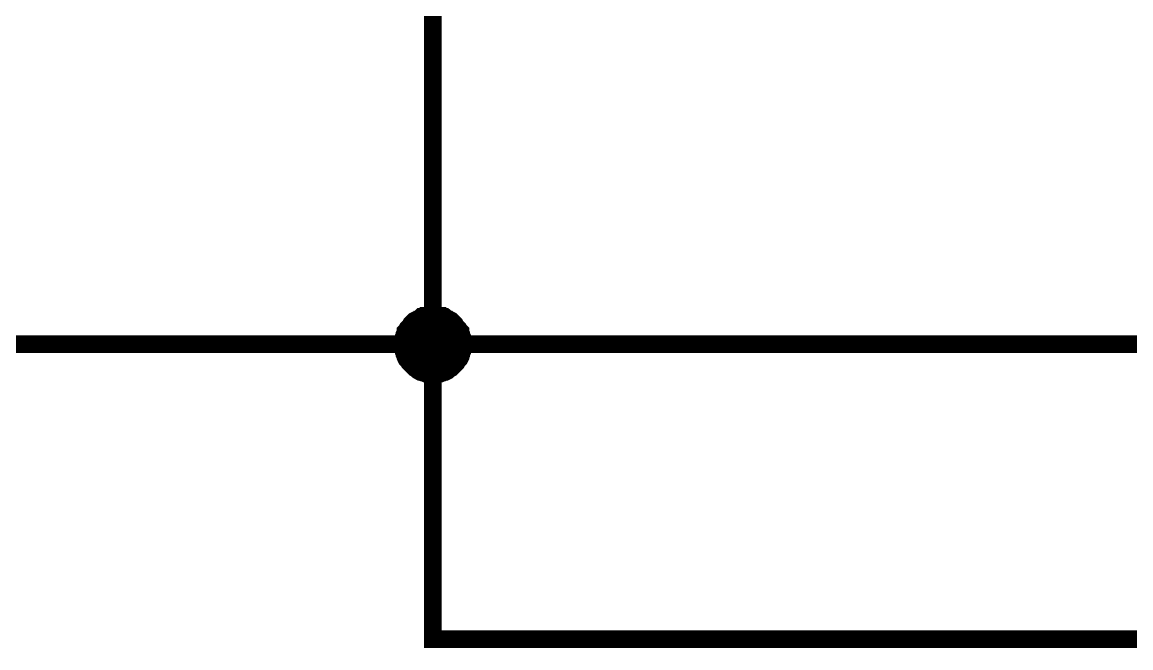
# Model space of a CAD drawing. Header units: millimetres. Extents: x 0 to 841, y 0 to 594.
# Drawn here: x 168.12 to 186.94, y 379.85 to 390.46 of the extents above; entities that cross this region are included whole.
import ezdxf

# ---------------------------------------------------------------- set-up
doc = ezdxf.new("R2010")
doc.units = ezdxf.units.MM
doc.layers.add('Sheet', color=255, linetype='Continuous')

msp = doc.modelspace()

# ---------------------------------------------------------------- linework, layer by layer
at = {"layer": 'Sheet', "const_width": 0.3}
for points in [[(377.518, 494.99), (370.018, 494.99), (370.018, 502.492), (310.049, 502.492), (262.564, 502.492), (262.564, 384.997), (175.094, 384.997)], [(197.579, 489.988), (175.094, 489.988), (175.094, 384.997), (140.11, 384.997), (131.6, 384.997)], [(174.582, 384.997), (174.582, 385.028), (174.582, 385.044), (174.582, 385.075), (174.598, 385.106), (174.598, 385.121), (174.613, 385.152), (174.613, 385.168), (174.629, 385.199), (174.629, 385.215), (174.644, 385.23), (174.66, 385.261), (174.675, 385.277), (174.691, 385.292), (174.706, 385.308), (174.722, 385.339), (174.737, 385.354), (174.753, 385.37), (174.768, 385.385), (174.784, 385.401), (174.815, 385.417), (174.83, 385.417), (174.846, 385.432), (174.877, 385.448), (174.893, 385.463), (174.924, 385.463), (174.939, 385.479), (174.97, 385.479), (174.986, 385.479), (175.017, 385.494), (175.048, 385.494), (175.063, 385.494), (175.094, 385.494)], [(174.582, 384.997), (174.582, 385.028), (174.582, 385.044), (174.582, 385.075), (174.598, 385.106), (174.598, 385.121), (174.613, 385.152), (174.613, 385.168), (174.629, 385.199), (174.629, 385.215), (174.644, 385.23), (174.66, 385.261), (174.675, 385.277), (174.691, 385.292), (174.706, 385.308), (174.722, 385.339), (174.737, 385.354), (174.753, 385.37), (174.768, 385.385), (174.784, 385.401), (174.815, 385.417), (174.83, 385.417), (174.846, 385.432), (174.877, 385.448), (174.893, 385.463), (174.924, 385.463), (174.939, 385.479), (174.97, 385.479), (174.986, 385.479), (175.017, 385.494), (175.048, 385.494), (175.063, 385.494), (175.094, 385.494)], [(174.582, 384.997), (174.582, 385.028), (174.582, 385.044), (174.582, 385.075), (174.598, 385.106), (174.598, 385.121), (174.613, 385.152), (174.613, 385.168), (174.629, 385.199), (174.629, 385.215), (174.644, 385.23), (174.66, 385.261), (174.675, 385.277), (174.691, 385.292), (174.706, 385.308), (174.722, 385.339), (174.737, 385.354), (174.753, 385.37), (174.768, 385.385), (174.784, 385.401), (174.815, 385.417), (174.83, 385.417), (174.846, 385.432), (174.877, 385.448), (174.893, 385.463), (174.924, 385.463), (174.939, 385.479), (174.97, 385.479), (174.986, 385.479), (175.017, 385.494), (175.048, 385.494), (175.063, 385.494), (175.094, 385.494)], [(174.582, 384.997), (174.582, 385.028), (174.582, 385.044), (174.582, 385.075), (174.598, 385.106), (174.598, 385.121), (174.613, 385.152), (174.613, 385.168), (174.629, 385.199), (174.629, 385.215), (174.644, 385.23), (174.66, 385.261), (174.675, 385.277), (174.691, 385.292), (174.706, 385.308), (174.722, 385.339), (174.737, 385.354), (174.753, 385.37), (174.768, 385.385), (174.784, 385.401), (174.815, 385.417), (174.83, 385.417), (174.846, 385.432), (174.877, 385.448), (174.893, 385.463), (174.924, 385.463), (174.939, 385.479), (174.97, 385.479), (174.986, 385.479), (175.017, 385.494), (175.048, 385.494), (175.063, 385.494), (175.094, 385.494)], [(174.582, 384.997), (174.582, 385.028), (174.582, 385.044), (174.582, 385.075), (174.598, 385.106), (174.598, 385.121), (174.613, 385.152), (174.613, 385.168), (174.629, 385.199), (174.629, 385.215), (174.644, 385.23), (174.66, 385.261), (174.675, 385.277), (174.691, 385.292), (174.706, 385.308), (174.722, 385.339), (174.737, 385.354), (174.753, 385.37), (174.768, 385.385), (174.784, 385.401), (174.815, 385.417), (174.83, 385.417), (174.846, 385.432), (174.877, 385.448), (174.893, 385.463), (174.924, 385.463), (174.939, 385.479), (174.97, 385.479), (174.986, 385.479), (175.017, 385.494), (175.048, 385.494), (175.063, 385.494), (175.094, 385.494)], [(174.582, 384.997), (174.582, 385.028), (174.582, 385.044), (174.582, 385.075), (174.598, 385.106), (174.598, 385.121), (174.613, 385.152), (174.613, 385.168), (174.629, 385.199), (174.629, 385.215), (174.644, 385.23), (174.66, 385.261), (174.675, 385.277), (174.691, 385.292), (174.706, 385.308), (174.722, 385.339), (174.737, 385.354), (174.753, 385.37), (174.768, 385.385), (174.784, 385.401), (174.815, 385.417), (174.83, 385.417), (174.846, 385.432), (174.877, 385.448), (174.893, 385.463), (174.924, 385.463), (174.939, 385.479), (174.97, 385.479), (174.986, 385.479), (175.017, 385.494), (175.048, 385.494), (175.063, 385.494), (175.094, 385.494)], [(174.582, 384.997), (174.582, 385.028), (174.582, 385.044), (174.582, 385.075), (174.598, 385.106), (174.598, 385.121), (174.613, 385.152), (174.613, 385.168), (174.629, 385.199), (174.629, 385.215), (174.644, 385.23), (174.66, 385.261), (174.675, 385.277), (174.691, 385.292), (174.706, 385.308), (174.722, 385.339), (174.737, 385.354), (174.753, 385.37), (174.768, 385.385), (174.784, 385.401), (174.815, 385.417), (174.83, 385.417), (174.846, 385.432), (174.877, 385.448), (174.893, 385.463), (174.924, 385.463), (174.939, 385.479), (174.97, 385.479), (174.986, 385.479), (175.017, 385.494), (175.048, 385.494), (175.063, 385.494), (175.094, 385.494)], [(174.582, 384.997), (174.582, 385.028), (174.582, 385.044), (174.582, 385.075), (174.598, 385.106), (174.598, 385.121), (174.613, 385.152), (174.613, 385.168), (174.629, 385.199), (174.629, 385.215), (174.644, 385.23), (174.66, 385.261), (174.675, 385.277), (174.691, 385.292), (174.706, 385.308), (174.722, 385.339), (174.737, 385.354), (174.753, 385.37), (174.768, 385.385), (174.784, 385.401), (174.815, 385.417), (174.83, 385.417), (174.846, 385.432), (174.877, 385.448), (174.893, 385.463), (174.924, 385.463), (174.939, 385.479), (174.97, 385.479), (174.986, 385.479), (175.017, 385.494), (175.048, 385.494), (175.063, 385.494), (175.094, 385.494)], [(174.582, 384.997), (174.582, 385.028), (174.582, 385.044), (174.582, 385.075), (174.598, 385.106), (174.598, 385.121), (174.613, 385.152), (174.613, 385.168), (174.629, 385.199), (174.629, 385.215), (174.644, 385.23), (174.66, 385.261), (174.675, 385.277), (174.691, 385.292), (174.706, 385.308), (174.722, 385.339), (174.737, 385.354), (174.753, 385.37), (174.768, 385.385), (174.784, 385.401), (174.815, 385.417), (174.83, 385.417), (174.846, 385.432), (174.877, 385.448), (174.893, 385.463), (174.924, 385.463), (174.939, 385.479), (174.97, 385.479), (174.986, 385.479), (175.017, 385.494), (175.048, 385.494), (175.063, 385.494), (175.094, 385.494)], [(174.582, 384.997), (174.582, 385.028), (174.582, 385.044), (174.582, 385.075), (174.598, 385.106), (174.598, 385.121), (174.613, 385.152), (174.613, 385.168), (174.629, 385.199), (174.629, 385.215), (174.644, 385.23), (174.66, 385.261), (174.675, 385.277), (174.691, 385.292), (174.706, 385.308), (174.722, 385.339), (174.737, 385.354), (174.753, 385.37), (174.768, 385.385), (174.784, 385.401), (174.815, 385.417), (174.83, 385.417), (174.846, 385.432), (174.877, 385.448), (174.893, 385.463), (174.924, 385.463), (174.939, 385.479), (174.97, 385.479), (174.986, 385.479), (175.017, 385.494), (175.048, 385.494), (175.063, 385.494), (175.094, 385.494)], [(174.582, 384.997), (174.582, 385.028), (174.582, 385.044), (174.582, 385.075), (174.598, 385.106), (174.598, 385.121), (174.613, 385.152), (174.613, 385.168), (174.629, 385.199), (174.629, 385.215), (174.644, 385.23), (174.66, 385.261), (174.675, 385.277), (174.691, 385.292), (174.706, 385.308), (174.722, 385.339), (174.737, 385.354), (174.753, 385.37), (174.768, 385.385), (174.784, 385.401), (174.815, 385.417), (174.83, 385.417), (174.846, 385.432), (174.877, 385.448), (174.893, 385.463), (174.924, 385.463), (174.939, 385.479), (174.97, 385.479), (174.986, 385.479), (175.017, 385.494), (175.048, 385.494), (175.063, 385.494), (175.094, 385.494)], [(174.582, 384.997), (174.582, 385.028), (174.582, 385.044), (174.582, 385.075), (174.598, 385.106), (174.598, 385.121), (174.613, 385.152), (174.613, 385.168), (174.629, 385.199), (174.629, 385.215), (174.644, 385.23), (174.66, 385.261), (174.675, 385.277), (174.691, 385.292), (174.706, 385.308), (174.722, 385.339), (174.737, 385.354), (174.753, 385.37), (174.768, 385.385), (174.784, 385.401), (174.815, 385.417), (174.83, 385.417), (174.846, 385.432), (174.877, 385.448), (174.893, 385.463), (174.924, 385.463), (174.939, 385.479), (174.97, 385.479), (174.986, 385.479), (175.017, 385.494), (175.048, 385.494), (175.063, 385.494), (175.094, 385.494)], [(175.094, 385.494), (175.094, 385.494)], [(175.094, 385.494), (175.126, 385.494), (175.141, 385.494), (175.172, 385.494), (175.203, 385.479), (175.219, 385.479), (175.25, 385.479), (175.265, 385.463), (175.296, 385.463), (175.312, 385.448), (175.343, 385.432), (175.358, 385.417), (175.374, 385.417), (175.405, 385.401), (175.421, 385.385), (175.436, 385.37), (175.452, 385.354), (175.467, 385.339), (175.483, 385.308), (175.498, 385.292), (175.514, 385.277), (175.529, 385.261), (175.545, 385.23), (175.56, 385.215), (175.56, 385.199), (175.576, 385.168), (175.576, 385.152), (175.591, 385.121), (175.591, 385.106), (175.607, 385.075), (175.607, 385.044), (175.607, 385.028), (175.607, 384.997)], [(175.094, 385.494), (175.094, 385.494)], [(175.094, 385.494), (175.126, 385.494), (175.141, 385.494), (175.172, 385.494), (175.203, 385.479), (175.219, 385.479), (175.25, 385.479), (175.265, 385.463), (175.296, 385.463), (175.312, 385.448), (175.343, 385.432), (175.358, 385.417), (175.374, 385.417), (175.405, 385.401), (175.421, 385.385), (175.436, 385.37), (175.452, 385.354), (175.467, 385.339), (175.483, 385.308), (175.498, 385.292), (175.514, 385.277), (175.529, 385.261), (175.545, 385.23), (175.56, 385.215), (175.56, 385.199), (175.576, 385.168), (175.576, 385.152), (175.591, 385.121), (175.591, 385.106), (175.607, 385.075), (175.607, 385.044), (175.607, 385.028), (175.607, 384.997)], [(175.094, 385.494), (175.094, 385.494)], [(175.094, 385.494), (175.126, 385.494), (175.141, 385.494), (175.172, 385.494), (175.203, 385.479), (175.219, 385.479), (175.25, 385.479), (175.265, 385.463), (175.296, 385.463), (175.312, 385.448), (175.343, 385.432), (175.358, 385.417), (175.374, 385.417), (175.405, 385.401), (175.421, 385.385), (175.436, 385.37), (175.452, 385.354), (175.467, 385.339), (175.483, 385.308), (175.498, 385.292), (175.514, 385.277), (175.529, 385.261), (175.545, 385.23), (175.56, 385.215), (175.56, 385.199), (175.576, 385.168), (175.576, 385.152), (175.591, 385.121), (175.591, 385.106), (175.607, 385.075), (175.607, 385.044), (175.607, 385.028), (175.607, 384.997)], [(175.094, 385.494), (175.094, 385.494)], [(175.094, 385.494), (175.126, 385.494), (175.141, 385.494), (175.172, 385.494), (175.203, 385.479), (175.219, 385.479), (175.25, 385.479), (175.265, 385.463), (175.296, 385.463), (175.312, 385.448), (175.343, 385.432), (175.358, 385.417), (175.374, 385.417), (175.405, 385.401), (175.421, 385.385), (175.436, 385.37), (175.452, 385.354), (175.467, 385.339), (175.483, 385.308), (175.498, 385.292), (175.514, 385.277), (175.529, 385.261), (175.545, 385.23), (175.56, 385.215), (175.56, 385.199), (175.576, 385.168), (175.576, 385.152), (175.591, 385.121), (175.591, 385.106), (175.607, 385.075), (175.607, 385.044), (175.607, 385.028), (175.607, 384.997)], [(175.094, 385.494), (175.094, 385.494)], [(175.094, 385.494), (175.126, 385.494), (175.141, 385.494), (175.172, 385.494), (175.203, 385.479), (175.219, 385.479), (175.25, 385.479), (175.265, 385.463), (175.296, 385.463), (175.312, 385.448), (175.343, 385.432), (175.358, 385.417), (175.374, 385.417), (175.405, 385.401), (175.421, 385.385), (175.436, 385.37), (175.452, 385.354), (175.467, 385.339), (175.483, 385.308), (175.498, 385.292), (175.514, 385.277), (175.529, 385.261), (175.545, 385.23), (175.56, 385.215), (175.56, 385.199), (175.576, 385.168), (175.576, 385.152), (175.591, 385.121), (175.591, 385.106), (175.607, 385.075), (175.607, 385.044), (175.607, 385.028), (175.607, 384.997)], [(175.094, 385.494), (175.094, 385.494)], [(175.094, 385.494), (175.126, 385.494), (175.141, 385.494), (175.172, 385.494), (175.203, 385.479), (175.219, 385.479), (175.25, 385.479), (175.265, 385.463), (175.296, 385.463), (175.312, 385.448), (175.343, 385.432), (175.358, 385.417), (175.374, 385.417), (175.405, 385.401), (175.421, 385.385), (175.436, 385.37), (175.452, 385.354), (175.467, 385.339), (175.483, 385.308), (175.498, 385.292), (175.514, 385.277), (175.529, 385.261), (175.545, 385.23), (175.56, 385.215), (175.56, 385.199), (175.576, 385.168), (175.576, 385.152), (175.591, 385.121), (175.591, 385.106), (175.607, 385.075), (175.607, 385.044), (175.607, 385.028), (175.607, 384.997)], [(175.094, 385.494), (175.094, 385.494)], [(175.094, 385.494), (175.126, 385.494), (175.141, 385.494), (175.172, 385.494), (175.203, 385.479), (175.219, 385.479), (175.25, 385.479), (175.265, 385.463), (175.296, 385.463), (175.312, 385.448), (175.343, 385.432), (175.358, 385.417), (175.374, 385.417), (175.405, 385.401), (175.421, 385.385), (175.436, 385.37), (175.452, 385.354), (175.467, 385.339), (175.483, 385.308), (175.498, 385.292), (175.514, 385.277), (175.529, 385.261), (175.545, 385.23), (175.56, 385.215), (175.56, 385.199), (175.576, 385.168), (175.576, 385.152), (175.591, 385.121), (175.591, 385.106), (175.607, 385.075), (175.607, 385.044), (175.607, 385.028), (175.607, 384.997)], [(175.094, 385.494), (175.094, 385.494)], [(175.094, 385.494), (175.126, 385.494), (175.141, 385.494), (175.172, 385.494), (175.203, 385.479), (175.219, 385.479), (175.25, 385.479), (175.265, 385.463), (175.296, 385.463), (175.312, 385.448), (175.343, 385.432), (175.358, 385.417), (175.374, 385.417), (175.405, 385.401), (175.421, 385.385), (175.436, 385.37), (175.452, 385.354), (175.467, 385.339), (175.483, 385.308), (175.498, 385.292), (175.514, 385.277), (175.529, 385.261), (175.545, 385.23), (175.56, 385.215), (175.56, 385.199), (175.576, 385.168), (175.576, 385.152), (175.591, 385.121), (175.591, 385.106), (175.607, 385.075), (175.607, 385.044), (175.607, 385.028), (175.607, 384.997)], [(175.094, 385.494), (175.094, 385.494)], [(175.094, 385.494), (175.126, 385.494), (175.141, 385.494), (175.172, 385.494), (175.203, 385.479), (175.219, 385.479), (175.25, 385.479), (175.265, 385.463), (175.296, 385.463), (175.312, 385.448), (175.343, 385.432), (175.358, 385.417), (175.374, 385.417), (175.405, 385.401), (175.421, 385.385), (175.436, 385.37), (175.452, 385.354), (175.467, 385.339), (175.483, 385.308), (175.498, 385.292), (175.514, 385.277), (175.529, 385.261), (175.545, 385.23), (175.56, 385.215), (175.56, 385.199), (175.576, 385.168), (175.576, 385.152), (175.591, 385.121), (175.591, 385.106), (175.607, 385.075), (175.607, 385.044), (175.607, 385.028), (175.607, 384.997)], [(175.094, 385.494), (175.094, 385.494)], [(175.094, 385.494), (175.126, 385.494), (175.141, 385.494), (175.172, 385.494), (175.203, 385.479), (175.219, 385.479), (175.25, 385.479), (175.265, 385.463), (175.296, 385.463), (175.312, 385.448), (175.343, 385.432), (175.358, 385.417), (175.374, 385.417), (175.405, 385.401), (175.421, 385.385), (175.436, 385.37), (175.452, 385.354), (175.467, 385.339), (175.483, 385.308), (175.498, 385.292), (175.514, 385.277), (175.529, 385.261), (175.545, 385.23), (175.56, 385.215), (175.56, 385.199), (175.576, 385.168), (175.576, 385.152), (175.591, 385.121), (175.591, 385.106), (175.607, 385.075), (175.607, 385.044), (175.607, 385.028), (175.607, 384.997)], [(175.094, 385.494), (175.094, 385.494)], [(175.094, 385.494), (175.126, 385.494), (175.141, 385.494), (175.172, 385.494), (175.203, 385.479), (175.219, 385.479), (175.25, 385.479), (175.265, 385.463), (175.296, 385.463), (175.312, 385.448), (175.343, 385.432), (175.358, 385.417), (175.374, 385.417), (175.405, 385.401), (175.421, 385.385), (175.436, 385.37), (175.452, 385.354), (175.467, 385.339), (175.483, 385.308), (175.498, 385.292), (175.514, 385.277), (175.529, 385.261), (175.545, 385.23), (175.56, 385.215), (175.56, 385.199), (175.576, 385.168), (175.576, 385.152), (175.591, 385.121), (175.591, 385.106), (175.607, 385.075), (175.607, 385.044), (175.607, 385.028), (175.607, 384.997)], [(175.094, 385.494), (175.094, 385.494)], [(175.094, 385.494), (175.126, 385.494), (175.141, 385.494), (175.172, 385.494), (175.203, 385.479), (175.219, 385.479), (175.25, 385.479), (175.265, 385.463), (175.296, 385.463), (175.312, 385.448), (175.343, 385.432), (175.358, 385.417), (175.374, 385.417), (175.405, 385.401), (175.421, 385.385), (175.436, 385.37), (175.452, 385.354), (175.467, 385.339), (175.483, 385.308), (175.498, 385.292), (175.514, 385.277), (175.529, 385.261), (175.545, 385.23), (175.56, 385.215), (175.56, 385.199), (175.576, 385.168), (175.576, 385.152), (175.591, 385.121), (175.591, 385.106), (175.607, 385.075), (175.607, 385.044), (175.607, 385.028), (175.607, 384.997)], [(175.094, 384.485), (175.063, 384.485), (175.048, 384.485), (175.017, 384.485), (174.986, 384.5), (174.97, 384.5), (174.939, 384.516), (174.924, 384.516), (174.893, 384.531), (174.877, 384.531), (174.846, 384.547), (174.83, 384.562), (174.815, 384.578), (174.784, 384.593), (174.768, 384.609), (174.753, 384.624), (174.737, 384.64), (174.722, 384.655), (174.706, 384.671), (174.691, 384.686), (174.675, 384.718), (174.66, 384.733), (174.644, 384.749), (174.629, 384.78), (174.629, 384.795), (174.613, 384.826), (174.613, 384.842), (174.598, 384.873), (174.598, 384.888), (174.582, 384.919), (174.582, 384.951), (174.582, 384.966), (174.582, 384.997)], [(174.582, 384.997), (174.582, 384.997)], [(175.094, 384.485), (175.063, 384.485), (175.048, 384.485), (175.017, 384.485), (174.986, 384.5), (174.97, 384.5), (174.939, 384.516), (174.924, 384.516), (174.893, 384.531), (174.877, 384.531), (174.846, 384.547), (174.83, 384.562), (174.815, 384.578), (174.784, 384.593), (174.768, 384.609), (174.753, 384.624), (174.737, 384.64), (174.722, 384.655), (174.706, 384.671), (174.691, 384.686), (174.675, 384.718), (174.66, 384.733), (174.644, 384.749), (174.629, 384.78), (174.629, 384.795), (174.613, 384.826), (174.613, 384.842), (174.598, 384.873), (174.598, 384.888), (174.582, 384.919), (174.582, 384.951), (174.582, 384.966), (174.582, 384.997)], [(174.582, 384.997), (174.582, 384.997)], [(175.094, 384.485), (175.063, 384.485), (175.048, 384.485), (175.017, 384.485), (174.986, 384.5), (174.97, 384.5), (174.939, 384.516), (174.924, 384.516), (174.893, 384.531), (174.877, 384.531), (174.846, 384.547), (174.83, 384.562), (174.815, 384.578), (174.784, 384.593), (174.768, 384.609), (174.753, 384.624), (174.737, 384.64), (174.722, 384.655), (174.706, 384.671), (174.691, 384.686), (174.675, 384.718), (174.66, 384.733), (174.644, 384.749), (174.629, 384.78), (174.629, 384.795), (174.613, 384.826), (174.613, 384.842), (174.598, 384.873), (174.598, 384.888), (174.582, 384.919), (174.582, 384.951), (174.582, 384.966), (174.582, 384.997)], [(174.582, 384.997), (174.582, 384.997)], [(175.094, 384.485), (175.063, 384.485), (175.048, 384.485), (175.017, 384.485), (174.986, 384.5), (174.97, 384.5), (174.939, 384.516), (174.924, 384.516), (174.893, 384.531), (174.877, 384.531), (174.846, 384.547), (174.83, 384.562), (174.815, 384.578), (174.784, 384.593), (174.768, 384.609), (174.753, 384.624), (174.737, 384.64), (174.722, 384.655), (174.706, 384.671), (174.691, 384.686), (174.675, 384.718), (174.66, 384.733), (174.644, 384.749), (174.629, 384.78), (174.629, 384.795), (174.613, 384.826), (174.613, 384.842), (174.598, 384.873), (174.598, 384.888), (174.582, 384.919), (174.582, 384.951), (174.582, 384.966), (174.582, 384.997)], [(174.582, 384.997), (174.582, 384.997)], [(175.094, 384.485), (175.063, 384.485), (175.048, 384.485), (175.017, 384.485), (174.986, 384.5), (174.97, 384.5), (174.939, 384.516), (174.924, 384.516), (174.893, 384.531), (174.877, 384.531), (174.846, 384.547), (174.83, 384.562), (174.815, 384.578), (174.784, 384.593), (174.768, 384.609), (174.753, 384.624), (174.737, 384.64), (174.722, 384.655), (174.706, 384.671), (174.691, 384.686), (174.675, 384.718), (174.66, 384.733), (174.644, 384.749), (174.629, 384.78), (174.629, 384.795), (174.613, 384.826), (174.613, 384.842), (174.598, 384.873), (174.598, 384.888), (174.582, 384.919), (174.582, 384.951), (174.582, 384.966), (174.582, 384.997)], [(174.582, 384.997), (174.582, 384.997)], [(175.094, 384.485), (175.063, 384.485), (175.048, 384.485), (175.017, 384.485), (174.986, 384.5), (174.97, 384.5), (174.939, 384.516), (174.924, 384.516), (174.893, 384.531), (174.877, 384.531), (174.846, 384.547), (174.83, 384.562), (174.815, 384.578), (174.784, 384.593), (174.768, 384.609), (174.753, 384.624), (174.737, 384.64), (174.722, 384.655), (174.706, 384.671), (174.691, 384.686), (174.675, 384.718), (174.66, 384.733), (174.644, 384.749), (174.629, 384.78), (174.629, 384.795), (174.613, 384.826), (174.613, 384.842), (174.598, 384.873), (174.598, 384.888), (174.582, 384.919), (174.582, 384.951), (174.582, 384.966), (174.582, 384.997)], [(174.582, 384.997), (174.582, 384.997)], [(175.094, 384.485), (175.063, 384.485), (175.048, 384.485), (175.017, 384.485), (174.986, 384.5), (174.97, 384.5), (174.939, 384.516), (174.924, 384.516), (174.893, 384.531), (174.877, 384.531), (174.846, 384.547), (174.83, 384.562), (174.815, 384.578), (174.784, 384.593), (174.768, 384.609), (174.753, 384.624), (174.737, 384.64), (174.722, 384.655), (174.706, 384.671), (174.691, 384.686), (174.675, 384.718), (174.66, 384.733), (174.644, 384.749), (174.629, 384.78), (174.629, 384.795), (174.613, 384.826), (174.613, 384.842), (174.598, 384.873), (174.598, 384.888), (174.582, 384.919), (174.582, 384.951), (174.582, 384.966), (174.582, 384.997)], [(174.582, 384.997), (174.582, 384.997)], [(175.094, 384.485), (175.063, 384.485), (175.048, 384.485), (175.017, 384.485), (174.986, 384.5), (174.97, 384.5), (174.939, 384.516), (174.924, 384.516), (174.893, 384.531), (174.877, 384.531), (174.846, 384.547), (174.83, 384.562), (174.815, 384.578), (174.784, 384.593), (174.768, 384.609), (174.753, 384.624), (174.737, 384.64), (174.722, 384.655), (174.706, 384.671), (174.691, 384.686), (174.675, 384.718), (174.66, 384.733), (174.644, 384.749), (174.629, 384.78), (174.629, 384.795), (174.613, 384.826), (174.613, 384.842), (174.598, 384.873), (174.598, 384.888), (174.582, 384.919), (174.582, 384.951), (174.582, 384.966), (174.582, 384.997)], [(174.582, 384.997), (174.582, 384.997)], [(175.094, 384.485), (175.063, 384.485), (175.048, 384.485), (175.017, 384.485), (174.986, 384.5), (174.97, 384.5), (174.939, 384.516), (174.924, 384.516), (174.893, 384.531), (174.877, 384.531), (174.846, 384.547), (174.83, 384.562), (174.815, 384.578), (174.784, 384.593), (174.768, 384.609), (174.753, 384.624), (174.737, 384.64), (174.722, 384.655), (174.706, 384.671), (174.691, 384.686), (174.675, 384.718), (174.66, 384.733), (174.644, 384.749), (174.629, 384.78), (174.629, 384.795), (174.613, 384.826), (174.613, 384.842), (174.598, 384.873), (174.598, 384.888), (174.582, 384.919), (174.582, 384.951), (174.582, 384.966), (174.582, 384.997)], [(174.582, 384.997), (174.582, 384.997)], [(175.094, 384.485), (175.063, 384.485), (175.048, 384.485), (175.017, 384.485), (174.986, 384.5), (174.97, 384.5), (174.939, 384.516), (174.924, 384.516), (174.893, 384.531), (174.877, 384.531), (174.846, 384.547), (174.83, 384.562), (174.815, 384.578), (174.784, 384.593), (174.768, 384.609), (174.753, 384.624), (174.737, 384.64), (174.722, 384.655), (174.706, 384.671), (174.691, 384.686), (174.675, 384.718), (174.66, 384.733), (174.644, 384.749), (174.629, 384.78), (174.629, 384.795), (174.613, 384.826), (174.613, 384.842), (174.598, 384.873), (174.598, 384.888), (174.582, 384.919), (174.582, 384.951), (174.582, 384.966), (174.582, 384.997)], [(174.582, 384.997), (174.582, 384.997)], [(175.094, 384.485), (175.063, 384.485), (175.048, 384.485), (175.017, 384.485), (174.986, 384.5), (174.97, 384.5), (174.939, 384.516), (174.924, 384.516), (174.893, 384.531), (174.877, 384.531), (174.846, 384.547), (174.83, 384.562), (174.815, 384.578), (174.784, 384.593), (174.768, 384.609), (174.753, 384.624), (174.737, 384.64), (174.722, 384.655), (174.706, 384.671), (174.691, 384.686), (174.675, 384.718), (174.66, 384.733), (174.644, 384.749), (174.629, 384.78), (174.629, 384.795), (174.613, 384.826), (174.613, 384.842), (174.598, 384.873), (174.598, 384.888), (174.582, 384.919), (174.582, 384.951), (174.582, 384.966), (174.582, 384.997)], [(174.582, 384.997), (174.582, 384.997)], [(175.094, 384.485), (175.063, 384.485), (175.048, 384.485), (175.017, 384.485), (174.986, 384.5), (174.97, 384.5), (174.939, 384.516), (174.924, 384.516), (174.893, 384.531), (174.877, 384.531), (174.846, 384.547), (174.83, 384.562), (174.815, 384.578), (174.784, 384.593), (174.768, 384.609), (174.753, 384.624), (174.737, 384.64), (174.722, 384.655), (174.706, 384.671), (174.691, 384.686), (174.675, 384.718), (174.66, 384.733), (174.644, 384.749), (174.629, 384.78), (174.629, 384.795), (174.613, 384.826), (174.613, 384.842), (174.598, 384.873), (174.598, 384.888), (174.582, 384.919), (174.582, 384.951), (174.582, 384.966), (174.582, 384.997)], [(174.582, 384.997), (174.582, 384.997)], [(175.094, 384.997), (175.094, 379.995), (200.079, 379.995)], [(175.607, 384.997), (175.607, 384.966), (175.607, 384.951), (175.607, 384.919), (175.591, 384.888), (175.591, 384.873), (175.576, 384.842), (175.576, 384.826), (175.56, 384.795), (175.56, 384.78), (175.545, 384.749), (175.529, 384.733), (175.514, 384.718), (175.498, 384.686), (175.483, 384.671), (175.467, 384.655), (175.452, 384.64), (175.436, 384.624), (175.421, 384.609), (175.405, 384.593), (175.374, 384.578), (175.358, 384.562), (175.343, 384.547), (175.312, 384.531), (175.296, 384.531), (175.265, 384.516), (175.25, 384.516), (175.219, 384.5), (175.203, 384.5), (175.172, 384.485), (175.141, 384.485), (175.126, 384.485), (175.094, 384.485)], [(175.607, 384.997), (175.607, 384.966), (175.607, 384.951), (175.607, 384.919), (175.591, 384.888), (175.591, 384.873), (175.576, 384.842), (175.576, 384.826), (175.56, 384.795), (175.56, 384.78), (175.545, 384.749), (175.529, 384.733), (175.514, 384.718), (175.498, 384.686), (175.483, 384.671), (175.467, 384.655), (175.452, 384.64), (175.436, 384.624), (175.421, 384.609), (175.405, 384.593), (175.374, 384.578), (175.358, 384.562), (175.343, 384.547), (175.312, 384.531), (175.296, 384.531), (175.265, 384.516), (175.25, 384.516), (175.219, 384.5), (175.203, 384.5), (175.172, 384.485), (175.141, 384.485), (175.126, 384.485), (175.094, 384.485)], [(175.607, 384.997), (175.607, 384.966), (175.607, 384.951), (175.607, 384.919), (175.591, 384.888), (175.591, 384.873), (175.576, 384.842), (175.576, 384.826), (175.56, 384.795), (175.56, 384.78), (175.545, 384.749), (175.529, 384.733), (175.514, 384.718), (175.498, 384.686), (175.483, 384.671), (175.467, 384.655), (175.452, 384.64), (175.436, 384.624), (175.421, 384.609), (175.405, 384.593), (175.374, 384.578), (175.358, 384.562), (175.343, 384.547), (175.312, 384.531), (175.296, 384.531), (175.265, 384.516), (175.25, 384.516), (175.219, 384.5), (175.203, 384.5), (175.172, 384.485), (175.141, 384.485), (175.126, 384.485), (175.094, 384.485)], [(175.607, 384.997), (175.607, 384.966), (175.607, 384.951), (175.607, 384.919), (175.591, 384.888), (175.591, 384.873), (175.576, 384.842), (175.576, 384.826), (175.56, 384.795), (175.56, 384.78), (175.545, 384.749), (175.529, 384.733), (175.514, 384.718), (175.498, 384.686), (175.483, 384.671), (175.467, 384.655), (175.452, 384.64), (175.436, 384.624), (175.421, 384.609), (175.405, 384.593), (175.374, 384.578), (175.358, 384.562), (175.343, 384.547), (175.312, 384.531), (175.296, 384.531), (175.265, 384.516), (175.25, 384.516), (175.219, 384.5), (175.203, 384.5), (175.172, 384.485), (175.141, 384.485), (175.126, 384.485), (175.094, 384.485)], [(175.607, 384.997), (175.607, 384.966), (175.607, 384.951), (175.607, 384.919), (175.591, 384.888), (175.591, 384.873), (175.576, 384.842), (175.576, 384.826), (175.56, 384.795), (175.56, 384.78), (175.545, 384.749), (175.529, 384.733), (175.514, 384.718), (175.498, 384.686), (175.483, 384.671), (175.467, 384.655), (175.452, 384.64), (175.436, 384.624), (175.421, 384.609), (175.405, 384.593), (175.374, 384.578), (175.358, 384.562), (175.343, 384.547), (175.312, 384.531), (175.296, 384.531), (175.265, 384.516), (175.25, 384.516), (175.219, 384.5), (175.203, 384.5), (175.172, 384.485), (175.141, 384.485), (175.126, 384.485), (175.094, 384.485)], [(175.607, 384.997), (175.607, 384.966), (175.607, 384.951), (175.607, 384.919), (175.591, 384.888), (175.591, 384.873), (175.576, 384.842), (175.576, 384.826), (175.56, 384.795), (175.56, 384.78), (175.545, 384.749), (175.529, 384.733), (175.514, 384.718), (175.498, 384.686), (175.483, 384.671), (175.467, 384.655), (175.452, 384.64), (175.436, 384.624), (175.421, 384.609), (175.405, 384.593), (175.374, 384.578), (175.358, 384.562), (175.343, 384.547), (175.312, 384.531), (175.296, 384.531), (175.265, 384.516), (175.25, 384.516), (175.219, 384.5), (175.203, 384.5), (175.172, 384.485), (175.141, 384.485), (175.126, 384.485), (175.094, 384.485)], [(175.607, 384.997), (175.607, 384.966), (175.607, 384.951), (175.607, 384.919), (175.591, 384.888), (175.591, 384.873), (175.576, 384.842), (175.576, 384.826), (175.56, 384.795), (175.56, 384.78), (175.545, 384.749), (175.529, 384.733), (175.514, 384.718), (175.498, 384.686), (175.483, 384.671), (175.467, 384.655), (175.452, 384.64), (175.436, 384.624), (175.421, 384.609), (175.405, 384.593), (175.374, 384.578), (175.358, 384.562), (175.343, 384.547), (175.312, 384.531), (175.296, 384.531), (175.265, 384.516), (175.25, 384.516), (175.219, 384.5), (175.203, 384.5), (175.172, 384.485), (175.141, 384.485), (175.126, 384.485), (175.094, 384.485)], [(175.607, 384.997), (175.607, 384.966), (175.607, 384.951), (175.607, 384.919), (175.591, 384.888), (175.591, 384.873), (175.576, 384.842), (175.576, 384.826), (175.56, 384.795), (175.56, 384.78), (175.545, 384.749), (175.529, 384.733), (175.514, 384.718), (175.498, 384.686), (175.483, 384.671), (175.467, 384.655), (175.452, 384.64), (175.436, 384.624), (175.421, 384.609), (175.405, 384.593), (175.374, 384.578), (175.358, 384.562), (175.343, 384.547), (175.312, 384.531), (175.296, 384.531), (175.265, 384.516), (175.25, 384.516), (175.219, 384.5), (175.203, 384.5), (175.172, 384.485), (175.141, 384.485), (175.126, 384.485), (175.094, 384.485)], [(175.607, 384.997), (175.607, 384.966), (175.607, 384.951), (175.607, 384.919), (175.591, 384.888), (175.591, 384.873), (175.576, 384.842), (175.576, 384.826), (175.56, 384.795), (175.56, 384.78), (175.545, 384.749), (175.529, 384.733), (175.514, 384.718), (175.498, 384.686), (175.483, 384.671), (175.467, 384.655), (175.452, 384.64), (175.436, 384.624), (175.421, 384.609), (175.405, 384.593), (175.374, 384.578), (175.358, 384.562), (175.343, 384.547), (175.312, 384.531), (175.296, 384.531), (175.265, 384.516), (175.25, 384.516), (175.219, 384.5), (175.203, 384.5), (175.172, 384.485), (175.141, 384.485), (175.126, 384.485), (175.094, 384.485)], [(175.607, 384.997), (175.607, 384.966), (175.607, 384.951), (175.607, 384.919), (175.591, 384.888), (175.591, 384.873), (175.576, 384.842), (175.576, 384.826), (175.56, 384.795), (175.56, 384.78), (175.545, 384.749), (175.529, 384.733), (175.514, 384.718), (175.498, 384.686), (175.483, 384.671), (175.467, 384.655), (175.452, 384.64), (175.436, 384.624), (175.421, 384.609), (175.405, 384.593), (175.374, 384.578), (175.358, 384.562), (175.343, 384.547), (175.312, 384.531), (175.296, 384.531), (175.265, 384.516), (175.25, 384.516), (175.219, 384.5), (175.203, 384.5), (175.172, 384.485), (175.141, 384.485), (175.126, 384.485), (175.094, 384.485)], [(175.607, 384.997), (175.607, 384.966), (175.607, 384.951), (175.607, 384.919), (175.591, 384.888), (175.591, 384.873), (175.576, 384.842), (175.576, 384.826), (175.56, 384.795), (175.56, 384.78), (175.545, 384.749), (175.529, 384.733), (175.514, 384.718), (175.498, 384.686), (175.483, 384.671), (175.467, 384.655), (175.452, 384.64), (175.436, 384.624), (175.421, 384.609), (175.405, 384.593), (175.374, 384.578), (175.358, 384.562), (175.343, 384.547), (175.312, 384.531), (175.296, 384.531), (175.265, 384.516), (175.25, 384.516), (175.219, 384.5), (175.203, 384.5), (175.172, 384.485), (175.141, 384.485), (175.126, 384.485), (175.094, 384.485)], [(175.607, 384.997), (175.607, 384.966), (175.607, 384.951), (175.607, 384.919), (175.591, 384.888), (175.591, 384.873), (175.576, 384.842), (175.576, 384.826), (175.56, 384.795), (175.56, 384.78), (175.545, 384.749), (175.529, 384.733), (175.514, 384.718), (175.498, 384.686), (175.483, 384.671), (175.467, 384.655), (175.452, 384.64), (175.436, 384.624), (175.421, 384.609), (175.405, 384.593), (175.374, 384.578), (175.358, 384.562), (175.343, 384.547), (175.312, 384.531), (175.296, 384.531), (175.265, 384.516), (175.25, 384.516), (175.219, 384.5), (175.203, 384.5), (175.172, 384.485), (175.141, 384.485), (175.126, 384.485), (175.094, 384.485)], [(175.607, 384.997), (175.607, 384.997), (175.607, 384.997), (175.607, 384.997), (175.607, 384.997), (175.607, 384.997), (175.607, 384.997), (175.607, 384.997), (175.607, 384.997), (175.607, 384.997), (175.607, 384.997), (175.607, 384.997), (175.607, 384.997), (175.607, 384.997), (175.607, 384.997), (175.607, 384.997), (175.607, 384.997), (175.607, 384.997), (175.607, 384.997), (175.607, 384.997), (175.607, 384.997), (175.607, 384.997), (175.607, 384.997), (175.607, 384.997), (175.607, 384.997), (175.607, 384.997), (175.607, 384.997), (175.607, 384.997), (175.607, 384.997), (175.607, 384.997), (175.607, 384.997), (175.607, 384.997), (175.607, 384.997)], [(175.607, 384.997), (175.607, 384.997)], [(175.607, 384.997), (175.607, 384.997), (175.607, 384.997), (175.607, 384.997), (175.607, 384.997), (175.607, 384.997), (175.607, 384.997), (175.607, 384.997), (175.607, 384.997), (175.607, 384.997), (175.607, 384.997), (175.607, 384.997), (175.607, 384.997), (175.607, 384.997), (175.607, 384.997), (175.607, 384.997), (175.607, 384.997), (175.607, 384.997), (175.607, 384.997), (175.607, 384.997), (175.607, 384.997), (175.607, 384.997), (175.607, 384.997), (175.607, 384.997), (175.607, 384.997), (175.607, 384.997), (175.607, 384.997), (175.607, 384.997), (175.607, 384.997), (175.607, 384.997), (175.607, 384.997), (175.607, 384.997), (175.607, 384.997)], [(175.607, 384.997), (175.607, 384.997)], [(175.607, 384.997), (175.607, 384.997), (175.607, 384.997), (175.607, 384.997), (175.607, 384.997), (175.607, 384.997), (175.607, 384.997), (175.607, 384.997), (175.607, 384.997), (175.607, 384.997), (175.607, 384.997), (175.607, 384.997), (175.607, 384.997), (175.607, 384.997), (175.607, 384.997), (175.607, 384.997), (175.607, 384.997), (175.607, 384.997), (175.607, 384.997), (175.607, 384.997), (175.607, 384.997), (175.607, 384.997), (175.607, 384.997), (175.607, 384.997), (175.607, 384.997), (175.607, 384.997), (175.607, 384.997), (175.607, 384.997), (175.607, 384.997), (175.607, 384.997), (175.607, 384.997), (175.607, 384.997), (175.607, 384.997)], [(175.607, 384.997), (175.607, 384.997)], [(175.607, 384.997), (175.607, 384.997), (175.607, 384.997), (175.607, 384.997), (175.607, 384.997), (175.607, 384.997), (175.607, 384.997), (175.607, 384.997), (175.607, 384.997), (175.607, 384.997), (175.607, 384.997), (175.607, 384.997), (175.607, 384.997), (175.607, 384.997), (175.607, 384.997), (175.607, 384.997), (175.607, 384.997), (175.607, 384.997), (175.607, 384.997), (175.607, 384.997), (175.607, 384.997), (175.607, 384.997), (175.607, 384.997), (175.607, 384.997), (175.607, 384.997), (175.607, 384.997), (175.607, 384.997), (175.607, 384.997), (175.607, 384.997), (175.607, 384.997), (175.607, 384.997), (175.607, 384.997), (175.607, 384.997)], [(175.607, 384.997), (175.607, 384.997)], [(175.607, 384.997), (175.607, 384.997), (175.607, 384.997), (175.607, 384.997), (175.607, 384.997), (175.607, 384.997), (175.607, 384.997), (175.607, 384.997), (175.607, 384.997), (175.607, 384.997), (175.607, 384.997), (175.607, 384.997), (175.607, 384.997), (175.607, 384.997), (175.607, 384.997), (175.607, 384.997), (175.607, 384.997), (175.607, 384.997), (175.607, 384.997), (175.607, 384.997), (175.607, 384.997), (175.607, 384.997), (175.607, 384.997), (175.607, 384.997), (175.607, 384.997), (175.607, 384.997), (175.607, 384.997), (175.607, 384.997), (175.607, 384.997), (175.607, 384.997), (175.607, 384.997), (175.607, 384.997), (175.607, 384.997)], [(175.607, 384.997), (175.607, 384.997)], [(175.607, 384.997), (175.607, 384.997), (175.607, 384.997), (175.607, 384.997), (175.607, 384.997), (175.607, 384.997), (175.607, 384.997), (175.607, 384.997), (175.607, 384.997), (175.607, 384.997), (175.607, 384.997), (175.607, 384.997), (175.607, 384.997), (175.607, 384.997), (175.607, 384.997), (175.607, 384.997), (175.607, 384.997), (175.607, 384.997), (175.607, 384.997), (175.607, 384.997), (175.607, 384.997), (175.607, 384.997), (175.607, 384.997), (175.607, 384.997), (175.607, 384.997), (175.607, 384.997), (175.607, 384.997), (175.607, 384.997), (175.607, 384.997), (175.607, 384.997), (175.607, 384.997), (175.607, 384.997), (175.607, 384.997)], [(175.607, 384.997), (175.607, 384.997)], [(175.607, 384.997), (175.607, 384.997), (175.607, 384.997), (175.607, 384.997), (175.607, 384.997), (175.607, 384.997), (175.607, 384.997), (175.607, 384.997), (175.607, 384.997), (175.607, 384.997), (175.607, 384.997), (175.607, 384.997), (175.607, 384.997), (175.607, 384.997), (175.607, 384.997), (175.607, 384.997), (175.607, 384.997), (175.607, 384.997), (175.607, 384.997), (175.607, 384.997), (175.607, 384.997), (175.607, 384.997), (175.607, 384.997), (175.607, 384.997), (175.607, 384.997), (175.607, 384.997), (175.607, 384.997), (175.607, 384.997), (175.607, 384.997), (175.607, 384.997), (175.607, 384.997), (175.607, 384.997), (175.607, 384.997)], [(175.607, 384.997), (175.607, 384.997)], [(175.607, 384.997), (175.607, 384.997), (175.607, 384.997), (175.607, 384.997), (175.607, 384.997), (175.607, 384.997), (175.607, 384.997), (175.607, 384.997), (175.607, 384.997), (175.607, 384.997), (175.607, 384.997), (175.607, 384.997), (175.607, 384.997), (175.607, 384.997), (175.607, 384.997), (175.607, 384.997), (175.607, 384.997), (175.607, 384.997), (175.607, 384.997), (175.607, 384.997), (175.607, 384.997), (175.607, 384.997), (175.607, 384.997), (175.607, 384.997), (175.607, 384.997), (175.607, 384.997), (175.607, 384.997), (175.607, 384.997), (175.607, 384.997), (175.607, 384.997), (175.607, 384.997), (175.607, 384.997), (175.607, 384.997)], [(175.607, 384.997), (175.607, 384.997)], [(175.607, 384.997), (175.607, 384.997), (175.607, 384.997), (175.607, 384.997), (175.607, 384.997), (175.607, 384.997), (175.607, 384.997), (175.607, 384.997), (175.607, 384.997), (175.607, 384.997), (175.607, 384.997), (175.607, 384.997), (175.607, 384.997), (175.607, 384.997), (175.607, 384.997), (175.607, 384.997), (175.607, 384.997), (175.607, 384.997), (175.607, 384.997), (175.607, 384.997), (175.607, 384.997), (175.607, 384.997), (175.607, 384.997), (175.607, 384.997), (175.607, 384.997), (175.607, 384.997), (175.607, 384.997), (175.607, 384.997), (175.607, 384.997), (175.607, 384.997), (175.607, 384.997), (175.607, 384.997), (175.607, 384.997)], [(175.607, 384.997), (175.607, 384.997)], [(175.607, 384.997), (175.607, 384.997), (175.607, 384.997), (175.607, 384.997), (175.607, 384.997), (175.607, 384.997), (175.607, 384.997), (175.607, 384.997), (175.607, 384.997), (175.607, 384.997), (175.607, 384.997), (175.607, 384.997), (175.607, 384.997), (175.607, 384.997), (175.607, 384.997), (175.607, 384.997), (175.607, 384.997), (175.607, 384.997), (175.607, 384.997), (175.607, 384.997), (175.607, 384.997), (175.607, 384.997), (175.607, 384.997), (175.607, 384.997), (175.607, 384.997), (175.607, 384.997), (175.607, 384.997), (175.607, 384.997), (175.607, 384.997), (175.607, 384.997), (175.607, 384.997), (175.607, 384.997), (175.607, 384.997)], [(175.607, 384.997), (175.607, 384.997)], [(175.607, 384.997), (175.607, 384.997), (175.607, 384.997), (175.607, 384.997), (175.607, 384.997), (175.607, 384.997), (175.607, 384.997), (175.607, 384.997), (175.607, 384.997), (175.607, 384.997), (175.607, 384.997), (175.607, 384.997), (175.607, 384.997), (175.607, 384.997), (175.607, 384.997), (175.607, 384.997), (175.607, 384.997), (175.607, 384.997), (175.607, 384.997), (175.607, 384.997), (175.607, 384.997), (175.607, 384.997), (175.607, 384.997), (175.607, 384.997), (175.607, 384.997), (175.607, 384.997), (175.607, 384.997), (175.607, 384.997), (175.607, 384.997), (175.607, 384.997), (175.607, 384.997), (175.607, 384.997), (175.607, 384.997)], [(175.607, 384.997), (175.607, 384.997)], [(175.607, 384.997), (175.607, 384.997), (175.607, 384.997), (175.607, 384.997), (175.607, 384.997), (175.607, 384.997), (175.607, 384.997), (175.607, 384.997), (175.607, 384.997), (175.607, 384.997), (175.607, 384.997), (175.607, 384.997), (175.607, 384.997), (175.607, 384.997), (175.607, 384.997), (175.607, 384.997), (175.607, 384.997), (175.607, 384.997), (175.607, 384.997), (175.607, 384.997), (175.607, 384.997), (175.607, 384.997), (175.607, 384.997), (175.607, 384.997), (175.607, 384.997), (175.607, 384.997), (175.607, 384.997), (175.607, 384.997), (175.607, 384.997), (175.607, 384.997), (175.607, 384.997), (175.607, 384.997), (175.607, 384.997)], [(175.607, 384.997), (175.607, 384.997)]]:
    msp.add_lwpolyline(points, dxfattribs=at)
at = {"layer": 'Sheet', "const_width": 0.508}
msp.add_lwpolyline([(174.746, 385, 1), (175.254, 385, 1)], format="xyb", close=True, dxfattribs=at)

doc.saveas('drawing.dxf')
